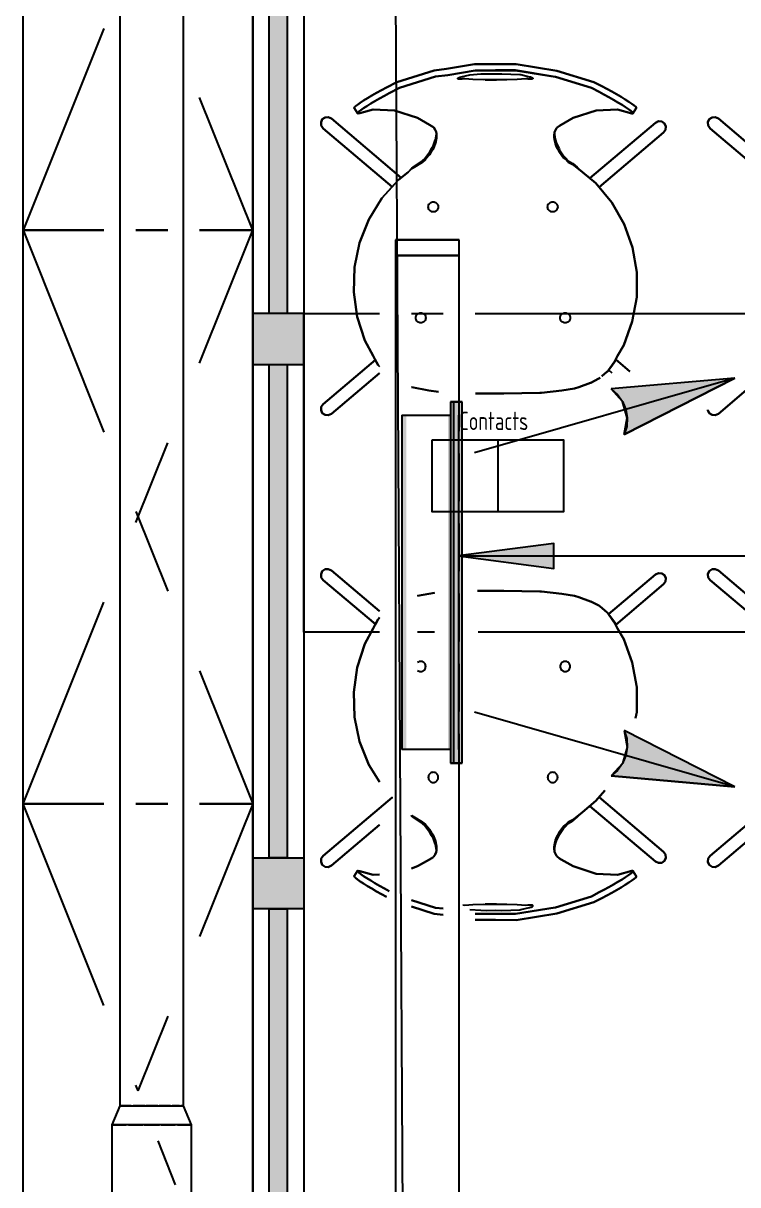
# Model space of a CAD drawing. Extents: x 25325 to 182345, y 3956 to 147305.
# Drawn here: x 91178.589 to 91179.471, y 73654.916 to 73656.351 of the extents above; entities that cross this region are included whole.
import ezdxf

# ---------------------------------------------------------------- set-up
doc = ezdxf.new("R2010")
doc.units = 0
doc.header["$MEASUREMENT"] = 0
doc.layers.add('CAT6A UNDERGROUND PORTS ROUTING', color=1, linetype='CONTINUOUS')
doc.layers.add('CONTACTORS', color=3, linetype='CONTINUOUS')
doc.styles.add('Tabla_100', font='simplex.shx', dxfattribs={"width": 0.7, "height": 20})

# ---------------------------------------------------------------- blocks, each defined once
blk = doc.blocks.new('Sheet-Климатична и вентилационна система офис помещение етаж 4_1')
at = {"layer": 'CAT6A UNDERGROUND PORTS ROUTING', "true_color": 0xd8d8d8, "transparency": 33554687}
for points in [[(10.9177, 18.6969), (10.9177, 19.3064), (10.8957, 19.3064), (10.8957, 18.6969)], [(11.2828, 18.8718), (11.2707, 18.8825), (11.2651, 18.8856), (11.2651, 18.884), (11.2707, 18.8813), (11.2761, 18.8771)], [(10.9382, 18.6339), (10.9382, 18.6969), (10.8752, 18.6969), (10.8752, 18.6339), (10.8877, 18.6339)], [(10.8957, 18.0244), (10.9177, 18.0244), (10.9177, 18.6339), (10.8957, 18.6339), (10.8957, 18.0943)], [(11.2651, 18.0669), (11.2707, 18.07), (11.2761, 18.0754), (11.2707, 18.0712), (11.2651, 18.0685)], [(10.8752, 17.9614), (10.9382, 17.9614), (10.9382, 18.0244), (10.8752, 18.0244)], [(10.9177, 17.3519), (10.9177, 17.9614), (10.8957, 17.9614), (10.8957, 17.3519)]]:
    blk.add_hatch(color=254, dxfattribs=at).paths.add_polyline_path(points)
h = blk.add_hatch(color=254, dxfattribs=at)
h.paths.add_polyline_path([(11.0734, 18.8771), (11.0882, 18.8868), (11.0882, 18.8887), (11.085, 18.8856), (11.0734, 18.8778)])
h.paths.add_polyline_path([(11.0888, 18.8875), (11.0937, 18.8931), (11.098, 18.9), (11.1007, 18.9065), (11.1007, 18.911), (11.0963, 18.9007), (11.0937, 18.8959), (11.0888, 18.8895)])
h.paths.add_polyline_path([(11.1009, 18.907), (11.1023, 18.9136), (11.1023, 18.9188), (11.1009, 18.9116)])
h = blk.add_hatch(color=254, dxfattribs=at)
h.paths.add_polyline_path([(11.2651, 18.884), (11.2651, 18.8856), (11.2592, 18.8918), (11.2543, 18.8994), (11.2543, 18.8962), (11.2615, 18.8875)])
h.paths.add_polyline_path([(11.2537, 18.8974), (11.2537, 18.9007), (11.2478, 18.9146), (11.2495, 18.9065), (11.2506, 18.9031)])
at = {"layer": 'CAT6A UNDERGROUND PORTS ROUTING', "transparency": 33554687}
for color, points in [(256, [(11.3341, 18.5474), (11.4709, 18.6171), (11.318, 18.6038), (11.326, 18.5969), (11.3322, 18.5883), (11.3363, 18.5785), (11.338, 18.5681), (11.3373, 18.5575)]), (256, [(11.1232, 18.1414), (11.1232, 18.5879), (11.1197, 18.5879), (11.1197, 18.1414)]), (256, [(11.1314, 18.1414), (11.1342, 18.1414), (11.1342, 18.5879), (11.1232, 18.5879), (11.1232, 18.1414)]), (7, [(11.1291, 18.3974), (11.2472, 18.3818), (11.2472, 18.4129)]), (256, [(11.4709, 18.1121), (11.3341, 18.1818), (11.3373, 18.1717), (11.338, 18.1612), (11.3363, 18.1507), (11.3322, 18.141), (11.326, 18.1324), (11.318, 18.1255)])]:
    blk.add_hatch(color=color, dxfattribs=at).paths.add_polyline_path(points)
h = blk.add_hatch(color=256, dxfattribs=at)
h.paths.add_polyline_path([(11.0652, 18.158), (11.0652, 18.5713), (11.0594, 18.5713), (11.0594, 18.158)])
h.paths.add_polyline_path([(11.1165, 18.158), (11.1197, 18.158), (11.1197, 18.5713), (11.1165, 18.5713), (11.1165, 18.2779)])
at = {"layer": 'CAT6A UNDERGROUND PORTS ROUTING', "true_color": 0xd8d8d8, "transparency": 33554687}
h = blk.add_hatch(color=254, dxfattribs=at)
h.paths.add_polyline_path([(11.2478, 18.0379), (11.2537, 18.0518), (11.2537, 18.0551), (11.2495, 18.046), (11.2483, 18.0426)])
h.paths.add_polyline_path([(11.2543, 18.0531), (11.2615, 18.063), (11.2651, 18.0669), (11.2651, 18.0685), (11.2592, 18.063), (11.2543, 18.0563)])
at = {"layer": 'CAT6A UNDERGROUND PORTS ROUTING', "color": 253, "true_color": 0x9c9c9c, "transparency": 33554687}
for points in [[(10.8752, 16.2959), (10.8752, 19.9942)], [(10.9382, 19.9942), (10.9382, 16.2959), (10.8752, 16.2959), (10.9382, 16.2959), (10.9382, 16.2329), (10.8752, 16.2329), (10.8752, 16.2959)], [(10.8752, 19.5084), (10.8752, 18.7998), (10.8096, 18.7998)], [(10.9177, 18.6969), (10.8957, 18.6969), (10.8957, 19.3064), (10.9177, 19.3064), (10.9177, 18.6969)], [(10.6915, 18.7998), (10.5918, 18.7998), (10.5918, 19.2201)], [(10.6915, 19.049), (10.5918, 18.7998), (10.6915, 18.5505)], [(11.0404, 18.9763), (11.0533, 18.983), (11.0993, 18.9973), (11.1146, 18.9992), (11.1492, 19.0049), (11.175, 19.0049), (11.2006, 19.0051), (11.2508, 18.997), (11.2511, 18.997), (11.2968, 18.9829), (11.3066, 18.9779), (11.3126, 18.9747), (11.3187, 18.9714), (11.3247, 18.968), (11.3303, 18.9647), (11.3355, 18.9615), (11.34, 18.9586), (11.3438, 18.9561), (11.3466, 18.954), (11.3485, 18.9524), (11.3493, 18.9513), (11.349, 18.9508), (11.3449, 18.9442), (11.3451, 18.9447), (11.3443, 18.9458), (11.3424, 18.9474), (11.3396, 18.9495), (11.3359, 18.952), (11.3315, 18.9548), (11.3264, 18.9579), (11.3209, 18.9612), (11.315, 18.9645), (11.309, 18.9678), (11.3032, 18.9708), (11.2936, 18.9758), (11.2492, 18.9895), (11.2489, 18.9895), (11.2, 18.9975), (11.175, 18.9975), (11.1499, 18.9973), (11.1161, 18.9917), (11.1012, 18.9898), (11.0564, 18.9758), (11.0439, 18.9693), (11.0379, 18.9661), (11.032, 18.9628), (11.0263, 18.9595), (11.021, 18.9564), (11.0162, 18.9534), (11.0121, 18.9507), (11.0088, 18.9484), (11.0065, 18.9465), (11.0051, 18.9452), (11.0048, 18.9444), (11.0007, 18.951), (11.001, 18.9518), (11.0023, 18.9531), (11.0046, 18.955), (11.0079, 18.9573), (11.0121, 18.96), (11.017, 18.9631), (11.0224, 18.9663), (11.0282, 18.9697), (11.0343, 18.973), (11.0404, 18.9763)], [(11.3449, 18.9442), (11.349, 18.9508), (11.3493, 18.9513), (11.3485, 18.9524), (11.3466, 18.954), (11.3438, 18.9561), (11.34, 18.9586), (11.3355, 18.9615), (11.3303, 18.9647), (11.3247, 18.968), (11.3187, 18.9714), (11.3126, 18.9747), (11.3066, 18.9779), (11.2968, 18.9829), (11.2511, 18.997), (11.2508, 18.997), (11.2006, 19.0051), (11.175, 19.005), (11.1492, 19.005), (11.1146, 18.9992), (11.0993, 18.9973), (11.0533, 18.983), (11.0404, 18.9763), (11.0343, 18.973), (11.0282, 18.9697), (11.0224, 18.9663), (11.017, 18.9631), (11.0121, 18.96), (11.0079, 18.9573), (11.0046, 18.955), (11.0023, 18.9531), (11.001, 18.9518), (11.0007, 18.951), (11.0048, 18.9444)], [(11.0318, 18.6314), (11.0309, 18.6324), (11.0304, 18.6331), (11.0263, 18.6405), (11.024, 18.6446), (11.0138, 18.6637), (11.0043, 18.693), (11, 18.7235), (11.001, 18.7544), (11.0073, 18.7845), (11.0187, 18.8131), (11.0349, 18.8393), (11.0553, 18.8623), (11.0673, 18.8718), (11.0719, 18.8762), (11.0734, 18.8771), (11.085, 18.884), (11.0882, 18.8868), (11.0888, 18.8875), (11.0937, 18.8931), (11.0963, 18.8974), (11.098, 18.9), (11.1007, 18.9065), (11.1009, 18.907), (11.1023, 18.9136), (11.1023, 18.9188), (11.1023, 18.9193), (11.1017, 18.9214), (11.1007, 18.9241), (11.0988, 18.9267), (11.0978, 18.9277), (11.0935, 18.9301), (11.0789, 18.9387), (11.0505, 18.9479), (11.0241, 18.9491), (11.0074, 18.9445), (11.0056, 18.9441), (11.0048, 18.9444), (11.0051, 18.9452), (11.0065, 18.9465), (11.0088, 18.9484), (11.0121, 18.9507), (11.0162, 18.9534), (11.021, 18.9564), (11.0263, 18.9595), (11.032, 18.9628), (11.0379, 18.9661), (11.0439, 18.9693), (11.0564, 18.9758), (11.1012, 18.9898), (11.1161, 18.9917), (11.1499, 18.9973), (11.175, 18.9974), (11.2, 18.9974), (11.2489, 18.9895), (11.2492, 18.9895), (11.2936, 18.9758), (11.3032, 18.9708), (11.309, 18.9678), (11.315, 18.9645), (11.3209, 18.9612), (11.3264, 18.9579), (11.3315, 18.9548), (11.3359, 18.952), (11.3396, 18.9495), (11.3424, 18.9474), (11.3443, 18.9458), (11.3451, 18.9447), (11.3449, 18.9442), (11.3437, 18.9442), (11.3259, 18.9491), (11.2995, 18.9479), (11.271, 18.9387), (11.2565, 18.9301), (11.2541, 18.9289), (11.2512, 18.9267), (11.2505, 18.9259), (11.2483, 18.9217), (11.2482, 18.9214), (11.2476, 18.9162), (11.2478, 18.9146), (11.2483, 18.9099), (11.2495, 18.9065), (11.2506, 18.9031), (11.2537, 18.8974), (11.2543, 18.8962), (11.2592, 18.8895), (11.2615, 18.8875), (11.2651, 18.884), (11.2707, 18.8813), (11.2761, 18.8771), (11.2828, 18.8718), (11.2992, 18.8579), (11.3188, 18.8343), (11.334, 18.8075), (11.3444, 18.7785)], [(11.2479, 18.919), (11.2483, 18.9149), (11.2495, 18.911), (11.2506, 18.9072), (11.2537, 18.9007), (11.2543, 18.8994), (11.2592, 18.8918), (11.2615, 18.8895), (11.2651, 18.8856), (11.2707, 18.8825), (11.2761, 18.8778), (11.2828, 18.8718), (11.2761, 18.8771), (11.2707, 18.8813), (11.2651, 18.884), (11.2615, 18.8875), (11.2592, 18.8895), (11.2543, 18.8962), (11.2537, 18.8974), (11.2506, 18.9031), (11.2495, 18.9065), (11.2483, 18.9099), (11.2478, 18.9146), (11.2476, 18.9162), (11.2482, 18.9214), (11.2483, 18.9217), (11.2505, 18.9259), (11.2512, 18.9267), (11.2541, 18.9289), (11.2565, 18.9301), (11.2565, 18.9301), (11.271, 18.9387), (11.2995, 18.9479), (11.3259, 18.9491), (11.3437, 18.9442), (11.3449, 18.9442), (11.3451, 18.9447), (11.3443, 18.9458), (11.3424, 18.9474), (11.3396, 18.9495), (11.3359, 18.952), (11.3315, 18.9548), (11.3264, 18.9579), (11.3209, 18.9612), (11.315, 18.9645), (11.309, 18.9678), (11.3032, 18.9708), (11.2936, 18.9758), (11.2492, 18.9895), (11.2489, 18.9895), (11.2, 18.9975), (11.175, 18.9975), (11.1499, 18.9973), (11.1161, 18.9917), (11.1012, 18.9898), (11.0564, 18.9758), (11.0439, 18.9693)], [(11.1608, 18.9857), (11.1471, 18.9862), (11.1374, 18.987), (11.1349, 18.9868), (11.1337, 18.9867), (11.1325, 18.9866), (11.1314, 18.9866), (11.1304, 18.9866), (11.1296, 18.9867), (11.129, 18.9869), (11.1286, 18.9871), (11.1285, 18.9874), (11.1285, 18.9877), (11.1288, 18.988), (11.1294, 18.9884), (11.1301, 18.9887), (11.131, 18.9891), (11.1327, 18.9896), (11.1434, 18.992), (11.1572, 18.993), (11.1635, 18.9931), (11.175, 18.993), (11.1831, 18.9931), (11.2053, 18.9923), (11.2063, 18.9922), (11.2173, 18.9896), (11.2183, 18.9893), (11.2193, 18.989), (11.2202, 18.9886), (11.2208, 18.9882), (11.2213, 18.9879), (11.2215, 18.9875), (11.2215, 18.9872), (11.2212, 18.987), (11.2208, 18.9868), (11.2201, 18.9867), (11.2192, 18.9866), (11.2182, 18.9866), (11.217, 18.9866), (11.2157, 18.9867), (11.2151, 18.9868), (11.2126, 18.987), (11.2018, 18.9861), (11.1608, 18.9857), (11.1471, 18.9862), (11.1374, 18.987), (11.1349, 18.9868), (11.1337, 18.9867), (11.1325, 18.9866), (11.1314, 18.9866), (11.1304, 18.9866), (11.1296, 18.9867), (11.129, 18.9869), (11.1286, 18.9871), (11.1285, 18.9874), (11.1285, 18.9877), (11.1288, 18.988), (11.1294, 18.9884), (11.1301, 18.9887), (11.131, 18.9891), (11.1327, 18.9896), (11.1434, 18.992), (11.1572, 18.993), (11.1635, 18.9931), (11.175, 18.993), (11.1831, 18.9931), (11.2053, 18.9923), (11.2063, 18.9922), (11.2173, 18.9896), (11.2183, 18.9893), (11.2193, 18.989), (11.2202, 18.9886), (11.2208, 18.9882), (11.2213, 18.9879), (11.2215, 18.9875), (11.2215, 18.9872), (11.2212, 18.987), (11.2208, 18.9868), (11.2201, 18.9867), (11.2192, 18.9866), (11.2182, 18.9866), (11.217, 18.9866), (11.2157, 18.9867), (11.2151, 18.9868), (11.2126, 18.987), (11.2018, 18.9861), (11.1766, 18.9853), (11.175, 18.9854), (11.1623, 18.9855)], [(11.1699, 18.9932), (11.1699, 18.9932)], [(11.1699, 18.9932), (11.1699, 18.9932)], [(10.8096, 18.6357), (10.8752, 18.7998), (10.8096, 18.9639)], [(11.0439, 18.9693), (11.0379, 18.9661), (11.032, 18.9628), (11.0263, 18.9595), (11.021, 18.9564), (11.0162, 18.9534), (11.0121, 18.9507), (11.0088, 18.9484), (11.0065, 18.9465), (11.0051, 18.9452), (11.0048, 18.9444), (11.0056, 18.9441), (11.0074, 18.9445), (11.0241, 18.9491), (11.0505, 18.9479), (11.0789, 18.9387), (11.0935, 18.9301), (11.0978, 18.9277), (11.0988, 18.9267), (11.1007, 18.9241), (11.1017, 18.9214), (11.1023, 18.9193), (11.1023, 18.9188), (11.1023, 18.9136), (11.1009, 18.907), (11.1007, 18.9065), (11.098, 18.9), (11.0963, 18.8974), (11.0937, 18.8931), (11.0888, 18.8875), (11.0882, 18.8868), (11.085, 18.884), (11.0734, 18.8771), (11.0719, 18.8762), (11.0673, 18.8718)], [(11.0476, 18.8536), (11.0553, 18.8623), (11.0585, 18.8648), (10.9724, 18.9378), (10.9686, 18.9396), (10.9646, 18.9393), (10.9612, 18.937), (10.9596, 18.9333), (10.96, 18.9292), (10.9624, 18.9258), (11.0476, 18.8536), (10.9624, 18.9258), (10.96, 18.9292), (10.9596, 18.9333), (10.9612, 18.937), (10.9646, 18.9393), (10.9686, 18.9396), (10.9724, 18.9378), (11.0585, 18.8648)], [(11.3031, 18.8532), (11.3827, 18.9206), (11.3031, 18.8532), (11.2992, 18.8579), (11.2919, 18.8642), (11.3727, 18.9326), (11.3765, 18.9345), (11.3805, 18.9342), (11.3839, 18.9319), (11.3855, 18.9282), (11.3851, 18.9241), (11.3827, 18.9206), (11.3851, 18.9241), (11.3855, 18.9282), (11.3839, 18.9319), (11.3805, 18.9342), (11.3765, 18.9345), (11.3727, 18.9326), (11.2919, 18.8642)], [(11.5257, 18.8536), (11.5334, 18.8623), (11.5366, 18.8648), (11.4505, 18.9378), (11.4467, 18.9396), (11.4427, 18.9393), (11.4393, 18.937), (11.4377, 18.9333), (11.4381, 18.9292), (11.4405, 18.9258), (11.5257, 18.8536), (11.4405, 18.9258), (11.4381, 18.9292), (11.4377, 18.9333), (11.4393, 18.937), (11.4427, 18.9393), (11.4467, 18.9396), (11.4505, 18.9378), (11.5366, 18.8648)], [(11.1023, 18.9188), (11.1009, 18.9116), (11.1007, 18.911), (11.098, 18.9036), (11.0963, 18.9007), (11.0937, 18.8959), (11.0888, 18.8895), (11.0882, 18.8887), (11.085, 18.8856), (11.0734, 18.8778), (11.0719, 18.8767), (11.0673, 18.8718), (11.0553, 18.8623), (11.0349, 18.8393), (11.0187, 18.8131), (11.0073, 18.7845), (11.001, 18.7544), (11, 18.7235), (11.0043, 18.693), (11.0138, 18.6637), (11.024, 18.6446), (11.0263, 18.6405), (11.0304, 18.6331), (11.0309, 18.6324), (11.0318, 18.6314)], [(11.0963, 18.9007), (11.098, 18.9036), (11.1007, 18.911), (11.1009, 18.9116), (11.1023, 18.9188), (11.1023, 18.9136), (11.1009, 18.907), (11.1007, 18.9065), (11.098, 18.9), (11.0963, 18.8974), (11.0937, 18.8931), (11.0888, 18.8875), (11.0882, 18.8868), (11.085, 18.884), (11.0734, 18.8771), (11.0719, 18.8762), (11.0673, 18.8718), (11.0719, 18.8767), (11.0734, 18.8778), (11.085, 18.8856), (11.0882, 18.8887), (11.0888, 18.8895), (11.0937, 18.8959), (11.0963, 18.9007)], [(11.2495, 18.911), (11.2506, 18.9072), (11.2537, 18.9007), (11.2543, 18.8994), (11.2592, 18.8918), (11.2615, 18.8895), (11.2651, 18.8856), (11.2651, 18.884), (11.2615, 18.8875), (11.2592, 18.8895), (11.2543, 18.8962), (11.2537, 18.8974), (11.2506, 18.9031), (11.2495, 18.9065), (11.2483, 18.9099), (11.2478, 18.9146), (11.2476, 18.9162), (11.2479, 18.919), (11.2483, 18.9149), (11.2495, 18.911)], [(11.2651, 18.8856), (11.2707, 18.8825), (11.2761, 18.8778), (11.2828, 18.8718), (11.2761, 18.8771), (11.2707, 18.8813), (11.2651, 18.884), (11.2651, 18.8856), (11.2651, 18.884)], [(11.3065, 18.6194), (11.3127, 18.6247), (11.3136, 18.6255), (11.3188, 18.6324), (11.3225, 18.6375), (11.324, 18.6405), (11.326, 18.6446), (11.3337, 18.658), (11.3442, 18.6869), (11.3496, 18.7173), (11.3497, 18.7481), (11.3444, 18.7785), (11.334, 18.8075), (11.3188, 18.8343), (11.2992, 18.8579), (11.2828, 18.8718)], [(11.0983, 18.8225), (11.0972, 18.8225), (11.0962, 18.8228), (11.0952, 18.8233), (11.0943, 18.8239), (11.0936, 18.8247), (11.0929, 18.8256), (11.0925, 18.8266), (11.0922, 18.8276), (11.0921, 18.8287), (11.0922, 18.8298), (11.0925, 18.8309), (11.0929, 18.8319), (11.0936, 18.8327), (11.0943, 18.8335), (11.0952, 18.8341), (11.0962, 18.8346), (11.0972, 18.8349), (11.0983, 18.835), (11.0994, 18.8349), (11.1004, 18.8346), (11.1014, 18.8341), (11.1023, 18.8335), (11.1031, 18.8327), (11.1037, 18.8319), (11.1042, 18.8309), (11.1044, 18.8298), (11.1045, 18.8287), (11.1044, 18.8276), (11.1042, 18.8266), (11.1037, 18.8256), (11.1031, 18.8247), (11.1023, 18.8239), (11.1014, 18.8233), (11.1004, 18.8228), (11.0994, 18.8225), (11.0983, 18.8225)], [(11.2458, 18.8225), (11.2447, 18.8225), (11.2436, 18.8228), (11.2427, 18.8233), (11.2418, 18.8239), (11.241, 18.8247), (11.2404, 18.8256), (11.2399, 18.8266), (11.2397, 18.8276), (11.2396, 18.8287), (11.2397, 18.8298), (11.2399, 18.8309), (11.2404, 18.8319), (11.241, 18.8327), (11.2418, 18.8335), (11.2427, 18.8341), (11.2436, 18.8346), (11.2447, 18.8349), (11.2458, 18.835), (11.2468, 18.8349), (11.2479, 18.8346), (11.2489, 18.8341), (11.2498, 18.8335), (11.2505, 18.8327), (11.2511, 18.8319), (11.2516, 18.8309), (11.2519, 18.8298), (11.252, 18.8287), (11.2519, 18.8276), (11.2516, 18.8266), (11.2511, 18.8256), (11.2505, 18.8247), (11.2498, 18.8239), (11.2489, 18.8233), (11.2479, 18.8228), (11.2468, 18.8225), (11.2458, 18.8225)], [(10.6915, 18.0911), (10.5918, 18.0911), (10.5918, 18.7998), (10.6915, 18.7998)], [(10.7702, 18.7998), (10.7308, 18.7998)], [(10.7308, 18.7998), (10.7702, 18.7998)], [(10.8752, 18.7998), (10.8752, 18.0911), (10.8096, 18.0911)], [(10.8096, 18.7998), (10.8752, 18.7998)], [(11.3444, 18.7785), (11.3497, 18.7481), (11.3496, 18.7173), (11.3442, 18.6869), (11.3337, 18.658), (11.326, 18.6446), (11.324, 18.6405), (11.3225, 18.6375), (11.3188, 18.6324), (11.3136, 18.6255), (11.3127, 18.6247), (11.3065, 18.6194)], [(10.8752, 18.6969), (10.8752, 18.6339), (10.9382, 18.6339), (10.9382, 18.6969), (11.0318, 18.6969)], [(11.0318, 18.3032), (10.9382, 18.3032), (10.9382, 18.6969), (10.8752, 18.6969)], [(11.0712, 18.6969), (11.1105, 18.6969)], [(11.0828, 18.6854), (11.0817, 18.6855), (11.0807, 18.6857), (11.0797, 18.6862), (11.0788, 18.6868), (11.078, 18.6876), (11.0774, 18.6885), (11.077, 18.6895), (11.0767, 18.6905), (11.0766, 18.6916), (11.0767, 18.6927), (11.077, 18.6938), (11.0774, 18.6948), (11.078, 18.6957), (11.0788, 18.6964), (11.0797, 18.6971), (11.0807, 18.6975), (11.0817, 18.6978), (11.0828, 18.6979), (11.0839, 18.6978), (11.0849, 18.6975), (11.0859, 18.6971), (11.0868, 18.6964), (11.0876, 18.6957), (11.0882, 18.6948), (11.0886, 18.6938), (11.0889, 18.6927), (11.089, 18.6916), (11.0889, 18.6905), (11.0886, 18.6895), (11.0882, 18.6885), (11.0876, 18.6876), (11.0868, 18.6868), (11.0859, 18.6862), (11.0849, 18.6857), (11.0839, 18.6855), (11.0828, 18.6854)], [(11.1499, 18.6969), (12.3948, 18.6969), (12.3948, 18.6284)], [(11.2613, 18.6854), (11.2602, 18.6855), (11.2592, 18.6857), (11.2582, 18.6862), (11.2573, 18.6868), (11.2565, 18.6876), (11.2559, 18.6885), (11.2555, 18.6895), (11.2552, 18.6905), (11.2551, 18.6916), (11.2552, 18.6927), (11.2555, 18.6938), (11.2559, 18.6948), (11.2565, 18.6957), (11.2573, 18.6964), (11.2582, 18.6971), (11.2592, 18.6975), (11.2602, 18.6978), (11.2613, 18.6979), (11.2624, 18.6978), (11.2634, 18.6975), (11.2644, 18.6971), (11.2653, 18.6964), (11.266, 18.6957), (11.2667, 18.6948), (11.2671, 18.6938), (11.2674, 18.6927), (11.2675, 18.6916), (11.2674, 18.6905), (11.2671, 18.6895), (11.2667, 18.6885), (11.266, 18.6876), (11.2653, 18.6868), (11.2644, 18.6862), (11.2634, 18.6857), (11.2624, 18.6855), (11.2613, 18.6854)], [(10.9177, 18.0244), (10.8957, 18.0244), (10.8957, 18.6339), (10.9177, 18.6339), (10.9177, 18.0244)], [(11.0318, 18.6314), (11.0309, 18.6324), (11.0304, 18.6331), (11.0268, 18.6396), (10.9624, 18.5851), (10.96, 18.5817), (10.9596, 18.5776), (10.9612, 18.5739), (10.9646, 18.5716), (10.9686, 18.5713), (10.9724, 18.5731), (11.0318, 18.6234)], [(11.0318, 18.6234), (10.9724, 18.5731), (10.9686, 18.5713), (10.9646, 18.5716), (10.9612, 18.5739), (10.9596, 18.5776), (10.96, 18.5817), (10.9624, 18.5851), (11.0268, 18.6396)], [(11.3191, 18.6236), (11.3149, 18.6272), (11.3238, 18.6401)], [(11.341, 18.6255), (11.3238, 18.6401), (11.341, 18.6255)], [(11.3044, 18.6176), (11.303, 18.6165), (11.2929, 18.6114), (11.2926, 18.6113), (11.2782, 18.606), (11.2727, 18.6044), (11.2572, 18.6019), (11.2322, 18.599), (11.2298, 18.5989), (11.1855, 18.5981), (11.175, 18.5983), (11.1528, 18.5981), (11.1505, 18.5982)], [(11.1505, 18.5982), (11.1528, 18.5981), (11.175, 18.5983), (11.1855, 18.5981), (11.2298, 18.5989), (11.2322, 18.599), (11.2572, 18.6019), (11.2727, 18.6044), (11.2782, 18.606), (11.2926, 18.6113), (11.2929, 18.6114), (11.303, 18.6165), (11.3044, 18.6176)], [(11.3149, 18.6272), (11.3191, 18.6236)], [(11.4377, 18.5781), (11.4377, 18.5776), (11.4393, 18.5739), (11.4427, 18.5716), (11.4467, 18.5713), (11.4505, 18.5731), (11.5138, 18.6268), (11.4505, 18.5731), (11.4467, 18.5713), (11.4427, 18.5716), (11.4393, 18.5739), (11.4377, 18.5776), (11.4377, 18.5781)], [(11.1048, 18.6003), (11.0929, 18.6019), (11.0718, 18.606), (11.0712, 18.6061)], [(11.0712, 18.6061), (11.0718, 18.606), (11.0929, 18.6019), (11.1048, 18.6003)], [(10.7308, 18.4388), (10.7702, 18.5372)], [(10.7308, 18.4521), (10.7702, 18.3537)], [(11.0318, 18.3211), (11.0309, 18.3201), (11.0304, 18.3194), (11.0268, 18.3129), (10.9624, 18.3674), (10.96, 18.3708), (10.9596, 18.3749), (10.9612, 18.3786), (10.9646, 18.3809), (10.9686, 18.3812), (10.9724, 18.3794), (11.0318, 18.3291)], [(11.0318, 18.3291), (10.9724, 18.3794), (10.9686, 18.3812), (10.9646, 18.3809), (10.9612, 18.3786), (10.9596, 18.3749), (10.96, 18.3708), (10.9624, 18.3674), (11.0268, 18.3129)], [(11.3149, 18.3253), (11.3727, 18.3743), (11.3765, 18.3761), (11.3805, 18.3758), (11.3839, 18.3735), (11.3855, 18.3698), (11.3851, 18.3657), (11.3827, 18.3623), (11.3238, 18.3124), (11.3827, 18.3623), (11.3851, 18.3657), (11.3855, 18.3698), (11.3839, 18.3735), (11.3805, 18.3758), (11.3765, 18.3761), (11.3727, 18.3743), (11.3149, 18.3253), (11.3238, 18.3124)], [(11.5138, 18.3257), (11.509, 18.3201), (11.5085, 18.3194), (11.5049, 18.3129), (11.4405, 18.3674), (11.4381, 18.3708), (11.4377, 18.3749), (11.4393, 18.3786), (11.4427, 18.3809), (11.4467, 18.3812), (11.4505, 18.3794), (11.5138, 18.3257), (11.4505, 18.3794), (11.4467, 18.3812), (11.4427, 18.3809), (11.4393, 18.3786), (11.4377, 18.3749), (11.4381, 18.3708), (11.4405, 18.3674), (11.5049, 18.3129)], [(11.1, 18.3516), (11.0929, 18.3506), (11.079, 18.3479)], [(11.079, 18.3479), (11.0929, 18.3506), (11.1, 18.3516)], [(11.3483, 18.1967), (11.3497, 18.2044), (11.3496, 18.2352), (11.3442, 18.2656), (11.3337, 18.2945), (11.326, 18.3079), (11.324, 18.312), (11.3225, 18.315), (11.3188, 18.3201), (11.3136, 18.327), (11.3127, 18.3278), (11.3044, 18.3349), (11.303, 18.336), (11.2929, 18.3411), (11.2926, 18.3412), (11.2782, 18.3465), (11.2727, 18.3481), (11.2572, 18.3506), (11.2322, 18.3534), (11.2298, 18.3536), (11.1855, 18.3544), (11.175, 18.3542), (11.1528, 18.3544)], [(11.1528, 18.3544), (11.175, 18.3542), (11.1855, 18.3544), (11.2298, 18.3536), (11.2322, 18.3534), (11.2572, 18.3506), (11.2727, 18.3481), (11.2782, 18.3465), (11.2926, 18.3412), (11.2929, 18.3411), (11.303, 18.336), (11.3044, 18.3349), (11.3127, 18.3278), (11.3136, 18.327), (11.3188, 18.3201), (11.3225, 18.315), (11.324, 18.312), (11.326, 18.3079), (11.3337, 18.2945), (11.3442, 18.2656), (11.3496, 18.2352), (11.3497, 18.2044), (11.3483, 18.1967)], [(10.6915, 17.8419), (10.5918, 18.0911), (10.6915, 18.3404)], [(11.0318, 18.3211), (11.0309, 18.3201), (11.0304, 18.3194), (11.0263, 18.312), (11.024, 18.3079), (11.0138, 18.2888), (11.0043, 18.2595), (11, 18.229), (11.001, 18.1981), (11.0073, 18.168), (11.0187, 18.1393), (11.0318, 18.1181)], [(11.0318, 18.1181), (11.0187, 18.1393), (11.0073, 18.168), (11.001, 18.1981), (11, 18.229), (11.0043, 18.2595), (11.0138, 18.2888), (11.024, 18.3079), (11.0263, 18.312), (11.0304, 18.3194), (11.0309, 18.3201), (11.0318, 18.3211)], [(11.1, 18.3032), (11.079, 18.3032)], [(12.0189, 18.3032), (11.1538, 18.3032)], [(11.0828, 18.2671), (11.0817, 18.267), (11.0807, 18.2668), (11.0797, 18.2663), (11.079, 18.2658)], [(11.079, 18.2559), (11.0797, 18.2554), (11.0807, 18.255), (11.0817, 18.2547), (11.0828, 18.2546), (11.0839, 18.2547), (11.0849, 18.255), (11.0859, 18.2554), (11.0868, 18.2561), (11.0876, 18.2568), (11.0882, 18.2577), (11.0886, 18.2587), (11.0889, 18.2598), (11.089, 18.2609), (11.0889, 18.262), (11.0886, 18.263), (11.0882, 18.264), (11.0876, 18.2649), (11.0868, 18.2657), (11.0859, 18.2663), (11.0849, 18.2668), (11.0839, 18.267), (11.0828, 18.2671)], [(11.2613, 18.2671), (11.2602, 18.267), (11.2592, 18.2668), (11.2582, 18.2663), (11.2573, 18.2657), (11.2565, 18.2649), (11.2559, 18.264), (11.2555, 18.263), (11.2552, 18.262), (11.2551, 18.2609), (11.2552, 18.2598), (11.2555, 18.2587), (11.2559, 18.2577), (11.2565, 18.2568), (11.2573, 18.2561), (11.2582, 18.2554), (11.2592, 18.255), (11.2602, 18.2547), (11.2613, 18.2546), (11.2624, 18.2547), (11.2634, 18.255), (11.2644, 18.2554), (11.2653, 18.2561), (11.266, 18.2568), (11.2667, 18.2577), (11.2671, 18.2587), (11.2674, 18.2598), (11.2675, 18.2609), (11.2674, 18.262), (11.2671, 18.263), (11.2667, 18.264), (11.266, 18.2649), (11.2653, 18.2657), (11.2644, 18.2663), (11.2634, 18.2668), (11.2624, 18.267), (11.2613, 18.2671)], [(10.8096, 18.2552), (10.8752, 18.0911), (10.8096, 17.927)], [(11.0983, 18.13), (11.0972, 18.1299), (11.0962, 18.1297), (11.0952, 18.1292), (11.0943, 18.1286), (11.0936, 18.1278), (11.0929, 18.1269), (11.0925, 18.1259), (11.0922, 18.1249), (11.0921, 18.1238), (11.0922, 18.1227), (11.0925, 18.1216), (11.0929, 18.1206), (11.0936, 18.1197), (11.0943, 18.119), (11.0952, 18.1183), (11.0962, 18.1179), (11.0972, 18.1176), (11.0983, 18.1175), (11.0994, 18.1176), (11.1004, 18.1179), (11.1014, 18.1183), (11.1023, 18.119), (11.1031, 18.1197), (11.1037, 18.1206), (11.1042, 18.1216), (11.1044, 18.1227), (11.1045, 18.1238), (11.1044, 18.1249), (11.1042, 18.1259), (11.1037, 18.1269), (11.1031, 18.1278), (11.1023, 18.1286), (11.1014, 18.1292), (11.1004, 18.1297), (11.0994, 18.1299), (11.0983, 18.13)], [(11.2458, 18.13), (11.2447, 18.1299), (11.2436, 18.1297), (11.2427, 18.1292), (11.2418, 18.1286), (11.241, 18.1278), (11.2404, 18.1269), (11.2399, 18.1259), (11.2397, 18.1249), (11.2396, 18.1238), (11.2397, 18.1227), (11.2399, 18.1216), (11.2404, 18.1206), (11.241, 18.1197), (11.2418, 18.119), (11.2427, 18.1183), (11.2436, 18.1179), (11.2447, 18.1176), (11.2458, 18.1175), (11.2468, 18.1176), (11.2479, 18.1179), (11.2489, 18.1183), (11.2498, 18.119), (11.2505, 18.1197), (11.2511, 18.1206), (11.2516, 18.1216), (11.2519, 18.1227), (11.252, 18.1238), (11.2519, 18.1249), (11.2516, 18.1259), (11.2511, 18.1269), (11.2505, 18.1278), (11.2498, 18.1286), (11.2489, 18.1292), (11.2479, 18.1297), (11.2468, 18.1299), (11.2458, 18.13)], [(11.1499, 17.9552), (11.175, 17.9551), (11.2, 17.9551), (11.2489, 17.963), (11.2492, 17.963), (11.2936, 17.9767), (11.3032, 17.9817), (11.309, 17.9847), (11.315, 17.988), (11.3209, 17.9913), (11.3264, 17.9946), (11.3315, 17.9976), (11.3359, 18.0005), (11.3396, 18.003), (11.3424, 18.0051), (11.3443, 18.0067), (11.3451, 18.0078), (11.3449, 18.0083), (11.3437, 18.0083), (11.3259, 18.0034), (11.2995, 18.0046), (11.271, 18.0138), (11.2565, 18.0224), (11.2541, 18.0236), (11.2512, 18.0258), (11.2505, 18.0266), (11.2483, 18.0308), (11.2482, 18.0311), (11.2476, 18.0363), (11.2478, 18.0379), (11.2483, 18.0426), (11.2495, 18.046), (11.2506, 18.0494), (11.2537, 18.0551), (11.2543, 18.0563), (11.2592, 18.063), (11.2615, 18.065), (11.2651, 18.0685), (11.2707, 18.0712), (11.2761, 18.0754), (11.2828, 18.0807), (11.2992, 18.0946), (11.3101, 18.1077)], [(11.3101, 18.1077), (11.2992, 18.0946), (11.2828, 18.0807)], [(10.6816, 17.3825), (10.5918, 17.3825), (10.5918, 18.0911), (10.6915, 18.0911)], [(10.7702, 18.0911), (10.7308, 18.0911)], [(10.7308, 18.0911), (10.7702, 18.0911)], [(10.8096, 18.0911), (10.8752, 18.0911)], [(10.8752, 18.0911), (10.8752, 17.3825), (10.8194, 17.3825)], [(11.0318, 18.0651), (10.9724, 18.0147), (10.9686, 18.0129), (10.9646, 18.0132), (10.9612, 18.0155), (10.9596, 18.0192), (10.96, 18.0233), (10.9624, 18.0267), (11.0476, 18.0989), (10.9624, 18.0267), (10.96, 18.0233), (10.9596, 18.0192), (10.9612, 18.0155), (10.9646, 18.0132), (10.9686, 18.0129), (10.9724, 18.0147), (11.0318, 18.0651)], [(11.3031, 18.0992), (11.3827, 18.0319), (11.3031, 18.0992), (11.2992, 18.0946), (11.2919, 18.0883), (11.3727, 18.0199), (11.3765, 18.018), (11.3805, 18.0183), (11.3839, 18.0206), (11.3855, 18.0243), (11.3851, 18.0284), (11.3827, 18.0319), (11.3851, 18.0284), (11.3855, 18.0243), (11.3839, 18.0206), (11.3805, 18.0183), (11.3765, 18.018), (11.3727, 18.0199), (11.2919, 18.0883)], [(11.5257, 18.0989), (11.5334, 18.0902), (11.5366, 18.0877), (11.4505, 18.0147), (11.4467, 18.0129), (11.4427, 18.0132), (11.4393, 18.0155), (11.4377, 18.0192), (11.4381, 18.0233), (11.4405, 18.0267), (11.5257, 18.0989), (11.4405, 18.0267), (11.4381, 18.0233), (11.4377, 18.0192), (11.4393, 18.0155), (11.4427, 18.0132), (11.4467, 18.0129), (11.4505, 18.0147), (11.5366, 18.0877)], [(11.0712, 18.077), (11.0719, 18.0763), (11.0734, 18.0754), (11.085, 18.0685), (11.0882, 18.0657), (11.0888, 18.065), (11.0937, 18.0594), (11.0963, 18.0551), (11.098, 18.0525), (11.1007, 18.046), (11.1009, 18.0455), (11.1023, 18.0389), (11.1023, 18.0337), (11.1023, 18.0332), (11.1017, 18.0311), (11.1007, 18.0284), (11.0988, 18.0258), (11.0978, 18.0248), (11.0935, 18.0224), (11.0789, 18.0138), (11.0712, 18.0113)], [(11.0963, 18.0518), (11.098, 18.0489), (11.1007, 18.0414), (11.1009, 18.0409), (11.1023, 18.0337), (11.1023, 18.0389), (11.1009, 18.0455), (11.1007, 18.046), (11.098, 18.0525), (11.0963, 18.0551), (11.0937, 18.0594), (11.0888, 18.065), (11.0882, 18.0657), (11.085, 18.0685), (11.0734, 18.0754), (11.0719, 18.0763), (11.0712, 18.077)], [(11.0712, 18.0113), (11.0789, 18.0138), (11.0935, 18.0224), (11.0978, 18.0248), (11.0988, 18.0258), (11.1007, 18.0284), (11.1017, 18.0311), (11.1023, 18.0332), (11.1023, 18.0337), (11.1023, 18.0389), (11.1009, 18.0455), (11.1007, 18.046), (11.098, 18.0525), (11.0963, 18.0551), (11.0937, 18.0594), (11.0888, 18.065), (11.0882, 18.0657), (11.085, 18.0685), (11.0734, 18.0754), (11.0719, 18.0763), (11.0712, 18.077)], [(11.0712, 18.0765), (11.0719, 18.0758), (11.0734, 18.0747), (11.085, 18.0669), (11.0882, 18.0638), (11.0888, 18.063), (11.0937, 18.0566), (11.0963, 18.0518)], [(11.1023, 18.0337), (11.1009, 18.0409), (11.1007, 18.0414), (11.098, 18.0489), (11.0963, 18.0518), (11.0937, 18.0566), (11.0888, 18.063), (11.0882, 18.0638), (11.085, 18.0669), (11.0734, 18.0747), (11.0719, 18.0758), (11.0712, 18.0765)], [(11.2479, 18.0335), (11.2483, 18.0376), (11.2495, 18.0414), (11.2506, 18.0453), (11.2537, 18.0518), (11.2543, 18.0531), (11.2592, 18.0607), (11.2615, 18.063), (11.2651, 18.0669), (11.2707, 18.07), (11.2761, 18.0747), (11.2828, 18.0807), (11.2761, 18.0754), (11.2707, 18.0712), (11.2651, 18.0685), (11.2615, 18.065), (11.2592, 18.063), (11.2543, 18.0563), (11.2537, 18.0551), (11.2506, 18.0494), (11.2495, 18.046), (11.2483, 18.0426), (11.2478, 18.0379), (11.2476, 18.0363), (11.2482, 18.0311), (11.2483, 18.0308), (11.2505, 18.0266), (11.2512, 18.0258), (11.2541, 18.0236), (11.2565, 18.0224), (11.2565, 18.0224), (11.271, 18.0138), (11.2995, 18.0046), (11.3259, 18.0034), (11.3437, 18.0083), (11.3449, 18.0083), (11.3451, 18.0078), (11.3443, 18.0067), (11.3424, 18.0051), (11.3396, 18.003), (11.3359, 18.0005), (11.3315, 17.9976), (11.3264, 17.9946), (11.3209, 17.9913), (11.315, 17.988), (11.309, 17.9847), (11.3032, 17.9817), (11.2936, 17.9767), (11.2492, 17.963), (11.2489, 17.963), (11.2, 17.955), (11.175, 17.955), (11.1499, 17.9552)], [(11.2651, 18.0669), (11.2707, 18.07), (11.2761, 18.0747), (11.2828, 18.0807), (11.2761, 18.0754), (11.2707, 18.0712), (11.2651, 18.0685), (11.2651, 18.0669), (11.2651, 18.0685)], [(11.2495, 18.0414), (11.2506, 18.0453), (11.2537, 18.0518), (11.2543, 18.0531), (11.2592, 18.0607), (11.2615, 18.063), (11.2651, 18.0669), (11.2651, 18.0685), (11.2615, 18.065), (11.2592, 18.063), (11.2543, 18.0563), (11.2537, 18.0551), (11.2506, 18.0494), (11.2495, 18.046), (11.2483, 18.0426), (11.2478, 18.0379), (11.2476, 18.0363), (11.2479, 18.0335), (11.2483, 18.0376), (11.2495, 18.0414)], [(10.8752, 18.0244), (10.9382, 18.0244), (10.9382, 17.9614), (10.8752, 17.9614), (10.8752, 18.0244)], [(11.0439, 17.9832), (11.0379, 17.9864), (11.032, 17.9897), (11.0263, 17.993), (11.021, 17.9961), (11.0162, 17.9991), (11.0121, 18.0018), (11.0088, 18.0041), (11.0065, 18.006), (11.0051, 18.0073), (11.0048, 18.0081), (11.0007, 18.0015), (11.001, 18.0007), (11.0023, 17.9994), (11.0046, 17.9975), (11.0079, 17.9952), (11.0121, 17.9925), (11.017, 17.9894), (11.0224, 17.9862), (11.0282, 17.9828), (11.0343, 17.9795), (11.0404, 17.9762)], [(11.0404, 17.9762), (11.0343, 17.9795), (11.0282, 17.9828), (11.0224, 17.9862), (11.017, 17.9894), (11.0121, 17.9925), (11.0079, 17.9952), (11.0046, 17.9975), (11.0023, 17.9994), (11.001, 18.0007), (11.0007, 18.0015), (11.0048, 18.0081)], [(11.0318, 18.0037), (11.0241, 18.0034), (11.0074, 18.008), (11.0056, 18.0084), (11.0048, 18.0081), (11.0051, 18.0073), (11.0065, 18.006), (11.0088, 18.0041), (11.0121, 18.0018), (11.0162, 17.9991), (11.021, 17.9961), (11.0263, 17.993), (11.032, 17.9897), (11.0379, 17.9864), (11.0439, 17.9832)], [(11.0439, 17.9832), (11.0379, 17.9864), (11.032, 17.9897), (11.0263, 17.993), (11.021, 17.9961), (11.0162, 17.9991), (11.0121, 18.0018), (11.0088, 18.0041), (11.0065, 18.006), (11.0051, 18.0073), (11.0048, 18.0081), (11.0056, 18.0084), (11.0074, 18.008), (11.0241, 18.0034), (11.0318, 18.0037)], [(11.1499, 17.9476), (11.175, 17.9476), (11.2006, 17.9474), (11.2508, 17.9555), (11.2511, 17.9555), (11.2968, 17.9696), (11.3066, 17.9746), (11.3126, 17.9778), (11.3187, 17.9811), (11.3247, 17.9845), (11.3303, 17.9878), (11.3355, 17.991), (11.34, 17.9938), (11.3438, 17.9964), (11.3466, 17.9985), (11.3485, 18.0001), (11.3493, 18.0012), (11.349, 18.0017), (11.3449, 18.0083), (11.3451, 18.0078), (11.3443, 18.0067), (11.3424, 18.0051), (11.3396, 18.003), (11.3359, 18.0005), (11.3315, 17.9976), (11.3264, 17.9946), (11.3209, 17.9913), (11.315, 17.988), (11.309, 17.9847), (11.3032, 17.9817), (11.2936, 17.9767), (11.2492, 17.963), (11.2489, 17.963), (11.2, 17.955), (11.175, 17.955), (11.1499, 17.9552)], [(11.3449, 18.0083), (11.349, 18.0017), (11.3493, 18.0012), (11.3485, 18.0001), (11.3466, 17.9985), (11.3438, 17.9964), (11.34, 17.9938), (11.3355, 17.991), (11.3303, 17.9878), (11.3247, 17.9845), (11.3187, 17.9811), (11.3126, 17.9778), (11.3066, 17.9746), (11.2968, 17.9696), (11.2511, 17.9555), (11.2508, 17.9555), (11.2006, 17.9474), (11.175, 17.9475), (11.1499, 17.9475)], [(11.1105, 17.9615), (11.1012, 17.9627), (11.0712, 17.9721)], [(11.0712, 17.9721), (11.1012, 17.9627), (11.1105, 17.9615)], [(11.1105, 17.9615), (11.1012, 17.9627), (11.0712, 17.9721)], [(10.9177, 17.3519), (10.8957, 17.3519), (10.8957, 17.9614), (10.9177, 17.9614), (10.9177, 17.3519)], [(11.0712, 17.964), (11.0993, 17.9552), (11.1105, 17.9538)], [(11.1105, 17.9538), (11.0993, 17.9552), (11.0712, 17.964)], [(11.1608, 17.9668), (11.1471, 17.9663), (11.1374, 17.9655), (11.1349, 17.9657)], [(11.1434, 17.9605), (11.1572, 17.9595), (11.1635, 17.9594), (11.175, 17.9595), (11.1831, 17.9594), (11.2053, 17.9602), (11.2063, 17.9603), (11.2173, 17.9629), (11.2183, 17.9632), (11.2193, 17.9635), (11.2202, 17.9639), (11.2208, 17.9643), (11.2213, 17.9646), (11.2215, 17.965), (11.2215, 17.9652), (11.2212, 17.9655), (11.2208, 17.9657), (11.2201, 17.9658), (11.2192, 17.9659), (11.2182, 17.9659), (11.217, 17.9659), (11.2157, 17.9658), (11.2151, 17.9657), (11.2126, 17.9655), (11.2018, 17.9664), (11.1608, 17.9668), (11.1471, 17.9663), (11.1374, 17.9655), (11.1349, 17.9657)], [(11.1434, 17.9605), (11.1572, 17.9595), (11.1635, 17.9594), (11.175, 17.9595), (11.1831, 17.9594), (11.2053, 17.9602), (11.2063, 17.9603), (11.2173, 17.9629), (11.2183, 17.9632), (11.2193, 17.9635), (11.2202, 17.9639), (11.2208, 17.9643), (11.2213, 17.9646), (11.2215, 17.965), (11.2215, 17.9652), (11.2212, 17.9655), (11.2208, 17.9657), (11.2201, 17.9658), (11.2192, 17.9659), (11.2182, 17.9659), (11.217, 17.9659), (11.2157, 17.9658), (11.2151, 17.9657), (11.2126, 17.9655), (11.2018, 17.9664), (11.1766, 17.9672), (11.175, 17.9671), (11.1623, 17.967)], [(11.1699, 17.9593), (11.1699, 17.9593)], [(11.1699, 17.9593), (11.1699, 17.9593)], [(10.7702, 17.8286), (10.7332, 17.7362)], [(10.7337, 17.7362), (10.7308, 17.7434)], [(10.78, 17.6204), (10.7584, 17.6745)]]:
    blk.add_lwpolyline(points, dxfattribs=at)
at = {"layer": 'CAT6A UNDERGROUND PORTS ROUTING', "transparency": 33554687}
for points in [[(10.7899, 17.718), (10.7899, 19.7022)], [(10.7111, 19.2064), (10.7111, 17.718)], [(11.0515, 18.7882), (11.0515, 18.7685)], [(11.0909, 18.7882), (11.0807, 18.7882), (11.0712, 18.7882), (11.063, 18.7882), (11.0568, 18.7882), (11.0528, 18.7882), (11.0515, 18.7882)], [(11.0515, 18.7882), (11.0528, 18.7882), (11.0568, 18.7882), (11.063, 18.7882), (11.0712, 18.7882), (11.0807, 18.7882), (11.0909, 18.7882)], [(11.0909, 18.7882), (11.101, 18.7882), (11.1105, 18.7882), (11.1187, 18.7882), (11.125, 18.7882), (11.1289, 18.7882), (11.1302, 18.7882)], [(11.1302, 18.7882), (11.1289, 18.7882), (11.125, 18.7882), (11.1187, 18.7882), (11.1105, 18.7882), (11.101, 18.7882), (11.0909, 18.7882)], [(11.1302, 18.7685), (11.1302, 18.7882)], [(11.0515, 18.7685), (11.0515, 16.014)], [(11.0515, 18.7685), (11.0528, 18.7685), (11.0568, 18.7685), (11.063, 18.7685), (11.0712, 18.7685), (11.0807, 18.7685), (11.0909, 18.7685)], [(11.0909, 18.7685), (11.0807, 18.7685), (11.0712, 18.7685), (11.063, 18.7685), (11.0568, 18.7685), (11.0528, 18.7685), (11.0515, 18.7685)], [(11.0909, 18.7685), (11.101, 18.7685), (11.1105, 18.7685), (11.1187, 18.7685), (11.125, 18.7685), (11.1289, 18.7685), (11.1302, 18.7685)], [(11.1302, 18.7685), (11.1289, 18.7685), (11.125, 18.7685), (11.1187, 18.7685), (11.1105, 18.7685), (11.101, 18.7685), (11.0909, 18.7685)], [(11.1302, 18.5879), (11.1302, 18.7685)], [(11.1302, 18.5516), (11.1302, 18.5878)], [(11.1302, 18.465), (11.1302, 18.5241)], [(11.1302, 18.3784), (11.1302, 18.4375)], [(11.1302, 18.2918), (11.1302, 18.3509)], [(11.1302, 18.2052), (11.1302, 18.2642)], [(11.1302, 18.1415), (11.1302, 18.1776)], [(11.1302, 16.014), (11.1302, 18.1414)], [(10.7111, 17.718), (10.7013, 17.6942)], [(10.7147, 17.718), (10.7125, 17.718), (10.7111, 17.718)], [(10.7111, 17.718), (10.715, 17.718), (10.726, 17.718), (10.7418, 17.718), (10.7593, 17.718), (10.7751, 17.718), (10.786, 17.718), (10.7899, 17.718)], [(10.7251, 17.718), (10.7227, 17.718), (10.7164, 17.718), (10.715, 17.718)], [(10.7418, 17.718), (10.7403, 17.718), (10.7308, 17.718), (10.7274, 17.718)], [(10.7505, 17.718), (10.743, 17.718)], [(10.758, 17.718), (10.7505, 17.718)], [(10.7736, 17.718), (10.7702, 17.718), (10.7607, 17.718), (10.7598, 17.718)], [(10.7846, 17.718), (10.7784, 17.718), (10.7759, 17.718)], [(10.7899, 17.718), (10.7885, 17.718), (10.7863, 17.718)], [(10.7997, 17.6942), (10.7899, 17.718)], [(10.7013, 17.6942), (10.7013, 17.3065)], [(10.7013, 17.6942), (10.703, 17.6942), (10.7062, 17.6942)], [(10.7997, 17.6942), (10.7949, 17.6942), (10.7812, 17.6942), (10.7615, 17.6942), (10.7396, 17.6942), (10.7198, 17.6942), (10.7062, 17.6942), (10.7013, 17.6942)], [(10.7064, 17.6942), (10.7079, 17.6942), (10.7157, 17.6942), (10.7188, 17.6942)], [(10.7217, 17.6942), (10.7259, 17.6942), (10.7378, 17.6942), (10.7396, 17.6942)], [(10.7411, 17.6942), (10.7505, 17.6942)], [(10.7505, 17.6942), (10.7599, 17.6942)], [(10.7621, 17.6942), (10.7633, 17.6942), (10.7751, 17.6942), (10.7794, 17.6942)], [(10.7823, 17.6942), (10.7853, 17.6942), (10.7931, 17.6942), (10.7949, 17.6942)], [(10.7953, 17.6942), (10.798, 17.6942), (10.7997, 17.6942)], [(10.7997, 16.014), (10.7997, 17.6942)]]:
    blk.add_lwpolyline(points, dxfattribs=at)
at = {"layer": 'CAT6A UNDERGROUND PORTS ROUTING', "color": 7, "transparency": 33554687}
for points in [[(11.4709, 18.6171), (11.1492, 18.5249)], [(11.4709, 18.6171), (11.318, 18.6038)], [(11.4709, 18.6171), (11.318, 18.6038)], [(11.3341, 18.5474), (11.338, 18.5681), (11.3322, 18.5883), (11.318, 18.6038)], [(11.318, 18.6038), (11.326, 18.5969), (11.3322, 18.5883), (11.3363, 18.5785), (11.338, 18.5681), (11.3373, 18.5575), (11.3341, 18.5474)], [(11.4709, 18.6171), (11.3341, 18.5474)], [(11.3341, 18.5474), (11.4709, 18.6171)], [(11.1302, 18.5879), (11.1276, 18.5879), (11.1197, 18.5879)], [(11.1197, 18.5879), (11.1232, 18.5879)], [(11.1197, 18.5879), (11.1197, 18.1414)], [(11.1232, 18.5879), (11.1314, 18.5879), (11.1342, 18.5879)], [(11.1232, 18.5879), (11.1232, 18.1414)], [(11.1342, 18.5879), (11.1314, 18.5879), (11.1302, 18.5879)], [(11.1342, 18.1414), (11.1342, 18.5879)], [(11.0594, 18.5713), (11.0652, 18.5713)], [(11.0594, 18.5713), (11.0594, 18.158)], [(11.0653, 18.5713), (11.1165, 18.5713)], [(11.1165, 18.5713), (11.1197, 18.5713)], [(11.1298, 18.158), (11.1298, 18.5713)], [(11.1291, 18.3974), (11.2472, 18.3818), (11.2472, 18.4129), (11.1291, 18.3974)], [(11.1291, 18.3974), (11.6409, 18.3974)], [(11.4709, 18.1121), (11.1492, 18.2044)], [(11.3341, 18.1818), (11.338, 18.1612), (11.3322, 18.141), (11.318, 18.1255)], [(11.3341, 18.1818), (11.3373, 18.1717), (11.338, 18.1612), (11.3363, 18.1507), (11.3322, 18.141), (11.326, 18.1324), (11.318, 18.1255)], [(11.4709, 18.1121), (11.3341, 18.1818)], [(11.4709, 18.1121), (11.3341, 18.1818)], [(11.0652, 18.158), (11.0594, 18.158)], [(11.1165, 18.158), (11.0653, 18.158)], [(11.1197, 18.158), (11.1165, 18.158)], [(11.1232, 18.1414), (11.1197, 18.1414)], [(11.1197, 18.1414), (11.1276, 18.1414), (11.1302, 18.1414)], [(11.1342, 18.1414), (11.1314, 18.1414), (11.1232, 18.1414)], [(11.1302, 18.1414), (11.1314, 18.1414), (11.1342, 18.1414)], [(11.4709, 18.1121), (11.318, 18.1255)], [(11.318, 18.1255), (11.4709, 18.1121)]]:
    blk.add_lwpolyline(points, dxfattribs=at)

msp = doc.modelspace()

# ---------------------------------------------------------------- linework, layer by layer
at = {"layer": 'CAT6A UNDERGROUND PORTS ROUTING'}
msp.add_line((91179.0483, 73656.4068), (91179.0717, 73652.4268), dxfattribs=at)
at = {"layer": 'CONTACTORS'}
msp.add_line((91179.175, 73655.8357), (91179.175, 73655.7475), dxfattribs=at)
msp.add_lwpolyline([(91179.0937, 73655.8357), (91179.0937, 73655.7475), (91179.2564, 73655.7475), (91179.2564, 73655.8357)], close=True, dxfattribs=at)

# ---------------------------------------------------------------- block references
at = {"layer": 'CAT6A UNDERGROUND PORTS ROUTING'}
msp.add_blockref('Sheet-Климатична и вентилационна система офис помещение етаж 4_1', (91167.997, 73637.2953), dxfattribs=at)

# ---------------------------------------------------------------- texts
at = {"layer": 'CONTACTORS', "insert": (91179.1272, 73655.8709), "char_height": 0.0227, "attachment_point": 1, "style": 'Tabla_100'}
msp.add_mtext_dynamic_manual_height_columns('Contacts', width=1.026008, gutter_width=0.1142, heights=[0], dxfattribs=at)

doc.saveas('drawing.dxf')
